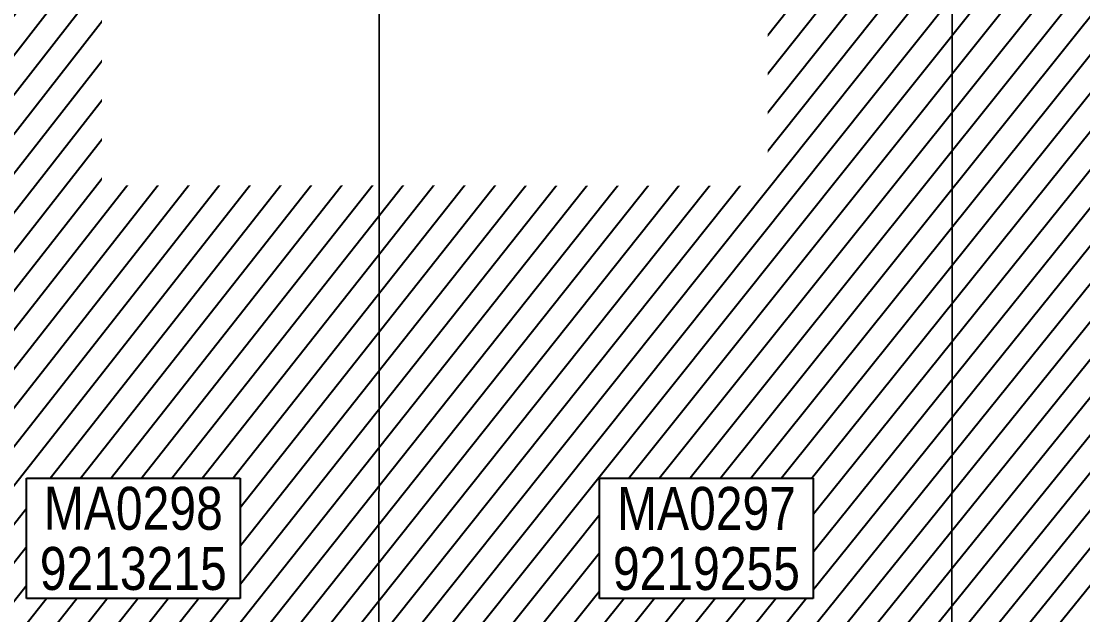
# Model space of a CAD drawing. Header units: centimetres. Extents: x -6122352 to 7132207, y -1694241 to 1947892.
# Drawn here: x 89075 to 100188, y -121758 to -115546 of the extents above; entities that cross this region are included whole.
import ezdxf
from ezdxf.xclip import XClip

# ---------------------------------------------------------------- set-up
doc = ezdxf.new("R2010")
doc.units = ezdxf.units.CM
doc.header["$MEASUREMENT"] = 0
doc.header["$XCLIPFRAME"] = 2
for name, pattern in [('DASHED2', [0.375, 0.25, -0.125]), ('XR-AR-MID-SETTING OUT FOR MASTER$0$23585-XR-AR-MID-GROUND FLOOR$0$23261-XR-AR-SI-GF$0$HIDDEN', [0.375, 0.25, -0.125]), ('XR-AR-MID-SETTING OUT FOR MASTER$0$23585-XR-AR-MID-GROUND FLOOR$0$945-4P-1-101-GROUND FLOOR PLAN$0$XR-MIDDLE-GROUND FLOOR PLAN$0$HIDDEN', [9.524999999999999, 6.35, -3.175]), ('XR-AR-MID-SETTING OUT FOR MASTER$0$23585-XR-AR-MID-GROUND FLOOR$0$945-4P-1-101-GROUND FLOOR PLAN$0$XR-MIDDLE-GROUND FLOOR PLAN$0$HIDDEN2', [0.1875, 0.125, -0.0625])]:
    doc.linetypes.add(name, pattern=pattern)
for name, color, linetype in [('00-MI-DIM', 7, 'Continuous'), ('@MI-REF LAYER', 7, 'Continuous'), ('B_TH_6', 7, 'Continuous'), ('XR-AR-MID-SETTING OUT FOR MASTER$0$23585-XR-AR-MID-GROUND FLOOR$0$A-Flor-Hral', 3, 'Continuous'), ('XR-AR-MID-SETTING OUT FOR MASTER$0$23585-XR-AR-MID-GROUND FLOOR$0$A-Flor-Strs', 1, 'Continuous'), ('XR-AR-MID-SETTING OUT FOR MASTER$0$23585-XR-AR-MID-GROUND FLOOR$0$G-SHAD-20', 251, 'Continuous'), ('XR-AR-MID-SETTING OUT FOR MASTER$0$23585-XR-AR-MID-GROUND FLOOR$0$GS-HATCH-FLOOR TILE', 251, 'Continuous')]:
    doc.layers.add(name, color=color, linetype=linetype)
for name, color, linetype, lineweight in [('23585-XR-AR-DAMAC PLOT LIMITS$0$1-Mid units', 41, 'Continuous', 5), ('@ Foundations', 4, 'DASHED2', 50), ('A-ANNO-TEXT', 3, 'Continuous', 25), ('XR-AR-MID-SETTING OUT FOR MASTER$0$23585-XR-AR-MID-GROUND FLOOR$0$$A-GLAZ-WNDO', 232, 'Continuous', 9), ('XR-AR-MID-SETTING OUT FOR MASTER$0$23585-XR-AR-MID-GROUND FLOOR$0$$A-WALL', 1, 'Continuous', 5), ('XR-AR-MID-SETTING OUT FOR MASTER$0$23585-XR-AR-MID-GROUND FLOOR$0$A-DOOR-FULL', 1, 'Continuous', 9), ('XR-AR-MID-SETTING OUT FOR MASTER$0$23585-XR-AR-MID-GROUND FLOOR$0$A-EQUP-KITN-PLAN', 202, 'Continuous', 9), ('XR-AR-MID-SETTING OUT FOR MASTER$0$23585-XR-AR-MID-GROUND FLOOR$0$A-FLOR-OVHD', 9, 'XR-AR-MID-SETTING OUT FOR MASTER$0$23585-XR-AR-MID-GROUND FLOOR$0$23261-XR-AR-SI-GF$0$HIDDEN', 15), ('XR-AR-MID-SETTING OUT FOR MASTER$0$23585-XR-AR-MID-GROUND FLOOR$0$A-GLAZ-SILL', 8, 'Continuous', 5), ('XR-AR-MID-SETTING OUT FOR MASTER$0$23585-XR-AR-MID-GROUND FLOOR$0$A-GLAZ-WNDO', 232, 'Continuous', 9), ('XR-AR-MID-SETTING OUT FOR MASTER$0$23585-XR-AR-MID-GROUND FLOOR$0$A-WALL', 7, 'Continuous', 30), ('XR-AR-MID-SETTING OUT FOR MASTER$0$23585-XR-AR-MID-GROUND FLOOR$0$A-WALL-FNSH', 9, 'Continuous', 5), ('XR-AR-MID-SETTING OUT FOR MASTER$0$23585-XR-AR-MID-GROUND FLOOR$0$S-COLS', 51, 'Continuous', 40)]:
    doc.layers.add(name, color=color, linetype=linetype, lineweight=lineweight)
doc.styles.add('Xref group 33-41$0$Overall SOP Plan$0$LAC-609-NG10-1-XREF-GRID-125SC$0$GRID-DIM-NO', font='arial.ttf', dxfattribs={"width": 0.8})

# ---------------------------------------------------------------- blocks, each defined once
blk = doc.blocks.new('23585-XR-AR-DAMAC PLOT LIMITS')
at = {"layer": '23585-XR-AR-DAMAC PLOT LIMITS$0$1-Mid units', "color": 251, "true_color": 0x636466}
for points in [[(496538.4338999996, 2768896.4615), (496542.4874999998, 2768900.885299999), (496560.1825000001, 2768884.671700001), (496556.1290999996, 2768880.2479)], [(496534.3805, 2768892.037699999), (496538.4338999996, 2768896.4615), (496556.1290999996, 2768880.2479), (496552.0756999999, 2768875.824100001)], [(496530.3271000003, 2768887.6141), (496532.2525000004, 2768889.715299999), (496534.3805, 2768892.037699999), (496552.0756999999, 2768875.824100001), (496548.0223000003, 2768871.4003)]]:
    blk.add_lwpolyline(points, close=True, dxfattribs=at)
blk = doc.blocks.new('A$Cf093b529')
at = {"layer": 'A-ANNO-TEXT'}
blk.add_blockref('23585-XR-AR-DAMAC PLOT LIMITS', (-495391.9901121984, -2768603.441896566), dxfattribs=at)
blk = doc.blocks.new('*U27')
for points in [[(91, -5.684341886080801e-14), (41, -5.684341886080801e-14), (41, 1021), (91, 1021)], [(0, 0), (38, -5.684341886080801e-14), (38, -50), (50, -50), (50, -249.9999019090924), (0, -249.9999019090924)], [(1100, 2.842170943040401e-14), (1062, -2.842170943040401e-14), (1062, -49.99999999999997), (1050, -49.99999999999997), (1050, -249.9999019090924), (1100, -249.9999019090924)]]:
    blk.add_lwpolyline(points, close=True)
at = {"color": 8, "linetype": 'XR-AR-MID-SETTING OUT FOR MASTER$0$23585-XR-AR-MID-GROUND FLOOR$0$945-4P-1-101-GROUND FLOOR PLAN$0$XR-MIDDLE-GROUND FLOOR PLAN$0$HIDDEN2'}
blk.add_arc((41, -5.684341886080801e-14), 1021, 1.594950045944486e-15, 90, dxfattribs=at)
at = {"layer": 'XR-AR-MID-SETTING OUT FOR MASTER$0$23585-XR-AR-MID-GROUND FLOOR$0$A-GLAZ-SILL', "linetype": 'XR-AR-MID-SETTING OUT FOR MASTER$0$23585-XR-AR-MID-GROUND FLOOR$0$945-4P-1-101-GROUND FLOOR PLAN$0$XR-MIDDLE-GROUND FLOOR PLAN$0$HIDDEN2', "ltscale": 3}
blk.add_lwpolyline([(0, 0), (1100, 0), (1100, -249.9999019090924), (0, -249.9999019090924)], close=True, dxfattribs=at)
blk = doc.blocks.new('XR-AR-MID-SETTING OUT FOR MASTER$0$23585-XR-AR-MID-GROUND FLOOR$0$945-4P-1-101-GROUND FLOOR PLAN$0$XR-MIDDLE-GROUND FLOOR PLAN$0$A$C69996ABC')
at = {"layer": 'XR-AR-MID-SETTING OUT FOR MASTER$0$23585-XR-AR-MID-GROUND FLOOR$0$A-FLOR-OVHD', "linetype": 'XR-AR-MID-SETTING OUT FOR MASTER$0$23585-XR-AR-MID-GROUND FLOOR$0$945-4P-1-101-GROUND FLOOR PLAN$0$XR-MIDDLE-GROUND FLOOR PLAN$0$HIDDEN2', "ltscale": 5}
for p, q in [((-1.567610912189821e-07, 0.8999993633871721), (0.09999984323878941, 0.8999992964713464)), ((-1.567610912189821e-07, 0.8999993633871721), (-1.567612066821766e-07, -6.366128229018386e-07)), ((-1.567612066821766e-07, -6.366128229018386e-07), (0.09999984323878763, -7.035294533608294e-07))]:
    blk.add_line(p, q, dxfattribs=at)
blk.add_lwpolyline([(0.09999984323878763, 0.8499993633871732), (0.2499998432387915, 0.4499993633871799), (0.1000013713221097, 0.04999936338717248)], dxfattribs=at)
at = {"layer": 'XR-AR-MID-SETTING OUT FOR MASTER$0$23585-XR-AR-MID-GROUND FLOOR$0$A-GLAZ-WNDO'}
for p, q in [((0.09999984323878763, 0.8499993633871732), (0.09999984323878763, 0.8999993633871703)), ((0.09999984323878941, 0.8999993633871721), (0.09999984323878763, -6.366128264545523e-07)), ((0.2499998432387809, 0.8999993633871703), (0.2499998432387809, 0.8499993633871732)), ((0.2499998432387809, 0.8499993633871732), (0.09999984323878763, 0.8499993633871732)), ((0.2499998432387809, 0.8499993633871732), (0.2499998432387809, 0.04999936338717248)), ((0.09999984323878763, -6.366128246781955e-07), (0.09999984323878763, 0.04999936338717248)), ((0.09999984323878763, 0.04999936338717248), (0.2499998432387809, 0.04999936338717248)), ((0.249999843238875, -6.366128388890502e-07), (0.249999843238875, 0.04999936338715827))]:
    blk.add_line(p, q, dxfattribs=at)
for points in [[(0.2499986387444419, 0.8999993968456259), (0.0999998435430971, 0.8999992964713464)], [(0.09999984323878763, -7.035294533608294e-07), (0.2499998432388448, -6.366128317836228e-07)]]:
    blk.add_lwpolyline(points, dxfattribs=at)
blk.add_lwpolyline([(0.2499998432387951, 0.8499993633871732), (0.2499998432387933, 0.04999936338717248), (0.1999998432387962, 0.04999936338717248), (0.1999998432387962, 0.8499993633871732)], close=True, dxfattribs=at)
blk = doc.blocks.new('XR-AR-MID-SETTING OUT FOR MASTER$0$23585-XR-AR-MID-GROUND FLOOR$0$945-4P-1-101-GROUND FLOOR PLAN$0$XR-MIDDLE-GROUND FLOOR PLAN$0$BREAK LINE1')
blk.add_lwpolyline([(648.1633601741578, -6.16698093744526, 0, 0, 0), (100.7725748287976, -6.16698093744526, 16.74478720384293, 16.74478720384293, 0), (38.27257482879577, -177.8843240237456, 16.74478720384293, 16.74478720384293, 0), (-86.72742517120423, 165.5503621488551, 16.74478720384293, 16.74478720384293, 0), (-149.2274251712042, -6.166980937447079, 0, 0, 0), (-912.0704092131346, -6.166980937441622, 0, 0, 0)], format="xyseb")
blk = doc.blocks.new('XR-AR-MID-SETTING OUT FOR MASTER$0$23585-XR-AR-MID-GROUND FLOOR$0$945-4P-1-101-GROUND FLOOR PLAN$0$XR-MIDDLE-GROUND FLOOR PLAN$0$WRFWF')
at = {"layer": 'XR-AR-MID-SETTING OUT FOR MASTER$0$23585-XR-AR-MID-GROUND FLOOR$0$A-FLOR-OVHD', "linetype": 'XR-AR-MID-SETTING OUT FOR MASTER$0$23585-XR-AR-MID-GROUND FLOOR$0$945-4P-1-101-GROUND FLOOR PLAN$0$XR-MIDDLE-GROUND FLOOR PLAN$0$HIDDEN', "ltscale": 0.1}
for p, q in [((9250.00889430586, 14089.9999996908), (9250.008894346622, 9909.449274283641)), ((10350.00889432596, 14089.44927426482), (9250.008894305867, 14089.44927426484)), ((10350.00889432159, 13809.44927426483), (9250.008894308598, 13809.44927426484)), ((10350.00889431722, 13529.44927426483), (9250.008894311328, 13529.44927426484)), ((10350.00889431286, 13249.44927426483), (9250.008894314058, 13249.44927426484)), ((10350.00889431286, 12969.44927426484), (9250.008894314054, 12969.44927426485)), ((10350.00889431285, 12689.44927426484), (9250.00889431405, 12689.44927426486)), ((10350.00889431285, 12409.44927426485), (9250.008894314047, 12409.44927426486)), ((10350.00889431284, 12129.44927426485), (9250.008894314044, 12129.44927426487)), ((10350.00889431284, 11849.44927426486), (9250.00889431404, 11849.44927426487)), ((10350.00889431284, 11569.44927426486), (9250.008894314036, 11569.44927426488)), ((10350.00889431283, 11289.44927426487), (9250.00889431403, 11289.44927426488)), ((10350.00889431283, 11009.44927426487), (9250.008894314027, 11009.44927426489)), ((10350.00889432794, 11009.4492742833), (10350.00889432794, 9909.449274272882)), ((10350.00889432794, 9909.449274272882), (9250.008894346622, 9909.449274283641))]:
    blk.add_line(p, q, dxfattribs=at)
blk.add_lwpolyline([(10350.00889430916, 14369.99999969173), (10350.00889431698, 11009.4492742833)], dxfattribs=at)
blk = doc.blocks.new('XR-AR-MID-SETTING OUT FOR MASTER$0$23585-XR-AR-MID-GROUND FLOOR$0$945-4P-1-101-GROUND FLOOR PLAN$0$XR-MIDDLE-GROUND FLOOR PLAN$0$ASDASDASD')
blk.add_wipeout([(-42428.49006074868, 24502.348435747233), (-42278.49006074868, 24502.348435747143), (-42278.490060748925, 24052.348435747146), (-42428.49006074892, 24052.34843574723)])
blk.add_hatch(color=256).paths.add_polyline_path([(-42428.49006074868, 24502.34843574724), (-42278.49006074868, 24502.34843574715), (-42428.49006074893, 24052.34843574724)])
for p, q in [((-42278.49006074868, 24502.34843574715), (-42428.49006074868, 24502.34843574724)), ((-42428.49006074868, 24502.34843574724), (-42428.49006074893, 24052.34843574724)), ((-42428.49006074893, 24052.34843574724), (-42278.49006074868, 24502.34843574715)), ((-42278.49006074893, 24052.34843574715), (-42278.49006074868, 24502.34843574715)), ((-42428.49006074893, 24052.34843574724), (-42278.49006074893, 24052.34843574715))]:
    blk.add_line(p, q)
blk = doc.blocks.new('*U1930')
for points in [[(91, -5.684341886080801e-14), (41, -5.684341886080801e-14), (41, 1021), (91, 1021)], [(0, 0), (38, -5.684341886080801e-14), (38, -50), (50, -50), (50, -122.2246979483663), (0, -122.2246979483663)], [(1100, 2.842170943040401e-14), (1062, -2.842170943040401e-14), (1062, -49.99999999999997), (1050, -49.99999999999997), (1050, -122.2246979483662), (1100, -122.2246979483662)]]:
    blk.add_lwpolyline(points, close=True)
at = {"color": 8, "linetype": 'XR-AR-MID-SETTING OUT FOR MASTER$0$23585-XR-AR-MID-GROUND FLOOR$0$945-4P-1-101-GROUND FLOOR PLAN$0$XR-MIDDLE-GROUND FLOOR PLAN$0$HIDDEN2'}
blk.add_arc((41, -5.684341886080801e-14), 1021, 1.594950045944486e-15, 90, dxfattribs=at)
at = {"layer": 'XR-AR-MID-SETTING OUT FOR MASTER$0$23585-XR-AR-MID-GROUND FLOOR$0$A-GLAZ-SILL', "linetype": 'XR-AR-MID-SETTING OUT FOR MASTER$0$23585-XR-AR-MID-GROUND FLOOR$0$945-4P-1-101-GROUND FLOOR PLAN$0$XR-MIDDLE-GROUND FLOOR PLAN$0$HIDDEN2', "ltscale": 3}
blk.add_lwpolyline([(0, 0), (1100, 0), (1100, -122.2246979483662), (0, -122.2246979483662)], close=True, dxfattribs=at)
blk = doc.blocks.new('XR-AR-MID-SETTING OUT FOR MASTER$0$23585-XR-AR-MID-GROUND FLOOR$0$A$C08698786')
at = {"layer": 'XR-AR-MID-SETTING OUT FOR MASTER$0$23585-XR-AR-MID-GROUND FLOOR$0$S-COLS', "color": 252, "lineweight": 30}
for points in [[(-100.1111845970154, 16144.64576864243), (-100.111184835434, 14944.64576864243), (99.88881516456604, 14944.64576816559), (99.88881492614746, 16144.64576816559)], [(5900.000467061996, 15688.03591275215), (5900.000467061996, 14688.03591275215), (6100.000467061996, 14688.03591299057), (6100.000467061996, 15688.03591299057)], [(5900.001027584076, 11147.2902572155), (5900.001027584076, 9747.290257692337), (6100.001027584076, 9747.290257453918), (6100.001027584076, 11147.29025769234)]]:
    blk.add_lwpolyline(points, close=True, dxfattribs=at)
blk = doc.blocks.new('XR-AR-MID-SETTING OUT FOR MASTER')
at = {"layer": 'XR-AR-MID-SETTING OUT FOR MASTER$0$23585-XR-AR-MID-GROUND FLOOR$0$A-EQUP-KITN-PLAN', "color": 8}
for p, q in [((3900.071841031313, 15202.66031169891), (5500.076263219118, 15202.66031217575)), ((3900.071840971708, 14952.66031217575), (3900.071841031313, 15202.66031169891)), ((5500.0762629807, 14952.66031169891), (5500.076263219118, 15202.66031217575)), ((3500.047055631876, 14252.66031169891), (5300.028238087893, 14252.66031217575)), ((5300.027079373598, 12102.66431617737), (5300.028238087893, 14252.66031217575)), ((4404.893656820059, 11502.66881656647), (4404.895194619894, 12102.66970968246)), ((4404.895194619894, 12102.66970968246), (5300.027079373598, 12102.66431617737))]:
    blk.add_line(p, q, dxfattribs=at)
at = {"layer": 'XR-AR-MID-SETTING OUT FOR MASTER$0$23585-XR-AR-MID-GROUND FLOOR$0$A-Flor-Hral', "color": 8}
blk.add_lwpolyline([(100.008808940649, 14902.65850448608), (2090.008809119463, 14902.65850496292), (2090.008808881044, 14852.65850448608), (100.0088091790676, 14852.65850496292)], dxfattribs=at)
at = {"layer": 'XR-AR-MID-SETTING OUT FOR MASTER$0$23585-XR-AR-MID-GROUND FLOOR$0$A-FLOR-OVHD', "color": 8, "linetype": 'XR-AR-MID-SETTING OUT FOR MASTER$0$23585-XR-AR-MID-GROUND FLOOR$0$23261-XR-AR-SI-GF$0$HIDDEN', "ltscale": 5}
for p, q in [((5500.000221520662, 14952.65890216827), (3899.995457738638, 14952.65890169144)), ((3900.071499198675, 14852.66031217575), (5500.076263397932, 14852.66031265259)), ((5579.946963220835, 12102.66686105728), (5579.94848254323, 14852.65977716446)), ((3400.046698898077, 14152.65701627731), (3400.011432737112, 12202.66620731354)), ((3500.053779155016, 12202.66576147079), (3500.053778856993, 14152.65753126144)), ((5400.002383977175, 12002.66818761826), (5900.001078754663, 11502.66702699661)), ((5900.010024100542, 12002.66746664047), (5400.002384632826, 11502.66700839996))]:
    blk.add_line(p, q, dxfattribs=at)
blk.add_lwpolyline([(2749.981962949038, 12002.63648319244), (3249.976088136435, 12002.63648366928), (3249.976087421179, 11502.65313434601), (2749.981963723898, 11502.65313434601)], close=True, dxfattribs=at)
for points in [[(2749.981962949038, 12002.63648319244), (3249.976087421179, 11502.65313434601)], [(2749.981963723898, 11502.65313434601), (3249.976088136435, 12002.63648366928)]]:
    blk.add_lwpolyline(points, dxfattribs=at)
at = {"layer": 'XR-AR-MID-SETTING OUT FOR MASTER$0$23585-XR-AR-MID-GROUND FLOOR$0$A-Flor-Strs', "color": 8}
for p, q in [((2040.00880882144, 14952.65850496292), (100.0088088214397, 14952.65850496292)), ((1200.008809238672, 14952.65850496292), (1200.008808940649, 14902.65850400925)), ((1480.008808463812, 14952.65850496292), (1480.008808642626, 14902.65850543976)), ((1760.008809119463, 14952.65850448608), (1760.008808940649, 14902.65850448608)), ((2040.00880882144, 14952.65850496292), (2040.008809179068, 14902.65850400925)), ((1200.008808404207, 14852.65850448608), (1200.00880882144, 13952.65850496292)), ((1480.008808940649, 14852.65850448608), (1480.008808940649, 13952.65850400925)), ((1760.008809119463, 14852.65850448608), (1760.008808523417, 13952.65850448608)), ((2040.008808940649, 14852.65850448608), (2040.008808881044, 13952.65850448608)), ((1480.008808881044, 13902.65850496292), (1480.008808583021, 13852.65850496292)), ((1760.008809000254, 13902.65850448608), (1760.008809000254, 13852.65850496292)), ((2040.008808881044, 13902.65850496292), (2040.008808881044, 13852.65850400925)), ((1100.008809238672, 13852.65850496292), (100.0088088810444, 13852.65850400925)), ((1200.00880882144, 13852.65850448608), (1200.008808583021, 13573.20923042297)), ((1100.008808940649, 13572.65850400925), (100.008808940649, 13572.65850448608)), ((1200.008809119463, 13572.65850448608), (1150.008809417486, 13572.65850448608))]:
    blk.add_line(p, q, dxfattribs=at)
blk.add_lwpolyline([(1200.008809119463, 13902.65850448608), (1200.008808881044, 13852.65850400925), (1150.008809179068, 13852.65850496292)], dxfattribs=at)
at = {"layer": 'XR-AR-MID-SETTING OUT FOR MASTER$0$23585-XR-AR-MID-GROUND FLOOR$0$A-Flor-Strs', "color": 8, "const_width": 15.00000006679886}
blk.add_lwpolyline([(455.1530921757221, 13685.15850496292), (650.0088085234165, 13572.65850496292), (844.8645255863667, 13685.15850543976)], dxfattribs=at)
at = {"layer": 'XR-AR-MID-SETTING OUT FOR MASTER$0$23585-XR-AR-MID-GROUND FLOOR$0$A-Flor-Strs', "color": 8}
blk.add_circle((2040.008809119463, 14402.65850496292), 45.00000020605513, dxfattribs=at)
at = {"layer": 'XR-AR-MID-SETTING OUT FOR MASTER$0$23585-XR-AR-MID-GROUND FLOOR$0$A-WALL', "color": 8}
for points in [[(5899.999999791384, 19472.65428161621), (6099.999999731779, 19472.65428209305), (6100.001724034548, 5500.167464256287), (5900.001724511385, 5500.167624473572), (5900.00086197257, 14852.65960931778), (5500.076263397932, 14852.66031265259), (5500.0762629807, 14952.66031169891), (5900.000431150198, 14952.65961027145)], [(3900.046799689531, 14852.65960979462), (3900.046799749136, 14952.65960931778), (3400.047055512667, 14952.661257267), (3400.046698898077, 14152.65701627731), (3500.047055453062, 14152.6577372551), (3500.047055572271, 14852.65960979462)], [(3400.011432737112, 12202.66620731354), (3500.05377843976, 12202.66548633575), (3500.054259866476, 11502.6662735939), (4400.00315502286, 11502.6662735939), (4400.003322631121, 11252.66687631607), (3650.009347468615, 11252.66637420654), (3650.00999417901, 11027.59896087646), (3399.999906569719, 11027.60113668442)]]:
    blk.add_lwpolyline(points, close=True, dxfattribs=at)
for points in [[(3500.047055572271, 14852.65960979462), (3400.047011226416, 14852.65965414047)], [(5700.000849276781, 12002.66818761826), (5900.010024160147, 12002.66818761826), (5900.010264188051, 12102.67056417465), (5300.001914769411, 12102.66581106186), (5300.002845078707, 11502.66761207581), (5300.003155499697, 11502.66747426987), (5300.003322392702, 11252.66747808456), (5900.008223563433, 11252.66787910461), (5900.008823722601, 11502.66700792313), (5400.002380043268, 11502.66700792313), (5400.002380281687, 12002.66818714142), (5700.000849276781, 12002.66818761826)], [(2100.039519578218, 11049.97698402405), (2100.039519578218, 10949.99824142456)]]:
    blk.add_lwpolyline(points, dxfattribs=at)
at = {"layer": 'XR-AR-MID-SETTING OUT FOR MASTER$0$23585-XR-AR-MID-GROUND FLOOR$0$A-WALL-FNSH', "color": 8}
for points in [[(2080.02239587903, 10929.99824142456), (119.995479375124, 10929.99824142456), (119.9793129861355, 8972.785739421844), (1100.04861047864, 8972.787498474121), (1100.048610597849, 8952.787498474121)], [(2099.966006189585, 9949.988984107971), (2079.984055787325, 9949.990225315094), (2080.02239587903, 10929.99824142456)]]:
    blk.add_lwpolyline(points, dxfattribs=at)
at = {"layer": 'XR-AR-MID-SETTING OUT FOR MASTER$0$23585-XR-AR-MID-GROUND FLOOR$0$$A-GLAZ-WNDO', "color": 8, "xscale": 1000.000000000049, "yscale": 1000.000000000049, "zscale": 1000.000000000049, "rotation": 90}
blk.add_blockref('XR-AR-MID-SETTING OUT FOR MASTER$0$23585-XR-AR-MID-GROUND FLOOR$0$945-4P-1-101-GROUND FLOOR PLAN$0$XR-MIDDLE-GROUND FLOOR PLAN$0$A$C69996ABC', (5300.002552062273, 11252.66763496399), dxfattribs=at)
at = {"layer": 'XR-AR-MID-SETTING OUT FOR MASTER$0$23585-XR-AR-MID-GROUND FLOOR$0$$A-WALL', "color": 8}
blk.add_blockref('XR-AR-MID-SETTING OUT FOR MASTER$0$23585-XR-AR-MID-GROUND FLOOR$0$945-4P-1-101-GROUND FLOOR PLAN$0$XR-MIDDLE-GROUND FLOOR PLAN$0$WRFWF', (-9150.000085562468, -796.7907695770264), dxfattribs=at)
at = {"layer": 'XR-AR-MID-SETTING OUT FOR MASTER$0$23585-XR-AR-MID-GROUND FLOOR$0$A-DOOR-FULL', "color": 8, "xscale": 0.8181820445283869, "yscale": 0.8181820445283869, "zscale": 0.8181820445283869, "rotation": 90}
blk.add_blockref('*U1930', (2100.065477222204, 11149.97698354721), dxfattribs=at)
at = {"layer": 'XR-AR-MID-SETTING OUT FOR MASTER$0$23585-XR-AR-MID-GROUND FLOOR$0$A-DOOR-FULL', "color": 8, "rotation": 90}
blk.add_blockref('*U27', (3399.986430436373, 9927.598960399628), dxfattribs=at)
at = {"layer": 'XR-AR-MID-SETTING OUT FOR MASTER$0$23585-XR-AR-MID-GROUND FLOOR$0$A-FLOR-OVHD', "color": 8, "linetype": 'XR-AR-MID-SETTING OUT FOR MASTER$0$23585-XR-AR-MID-GROUND FLOOR$0$23261-XR-AR-SI-GF$0$HIDDEN', "ltscale": 5, "xscale": -0.9999999999999997, "rotation": 194.2810957359752}
blk.add_blockref('XR-AR-MID-SETTING OUT FOR MASTER$0$23585-XR-AR-MID-GROUND FLOOR$0$945-4P-1-101-GROUND FLOOR PLAN$0$XR-MIDDLE-GROUND FLOOR PLAN$0$BREAK LINE1', (675.0088040530682, 13433.20923042297), dxfattribs=at)
at = {"layer": 'XR-AR-MID-SETTING OUT FOR MASTER$0$23585-XR-AR-MID-GROUND FLOOR$0$G-SHAD-20', "color": 8}
blk.add_blockref('XR-AR-MID-SETTING OUT FOR MASTER$0$23585-XR-AR-MID-GROUND FLOOR$0$945-4P-1-101-GROUND FLOOR PLAN$0$XR-MIDDLE-GROUND FLOOR PLAN$0$ASDASDASD', (44478.49782505631, -10849.71202945709), dxfattribs=at)
at = {"layer": 'XR-AR-MID-SETTING OUT FOR MASTER$0$23585-XR-AR-MID-GROUND FLOOR$0$A-Flor-Hral', "color": 8}
blk.add_lwpolyline([(1150.008809179068, 13560.48195743561), (1150.008809059858, 13902.65850496292), (2090.008809238672, 13902.65850496292), (2090.008809119463, 13952.65850496292), (1100.008808940649, 13952.65850448608), (1100.008809119463, 13547.75468444824)], dxfattribs=at)
at = {"layer": 'XR-AR-MID-SETTING OUT FOR MASTER$0$23585-XR-AR-MID-GROUND FLOOR$0$A-Flor-Strs', "color": 8}
blk.add_lwpolyline([(650.0088085234165, 13572.65850496292), (650.008808940649, 14402.65850448608), (2040.008809119463, 14402.65850496292)], dxfattribs=at)
at = {"layer": 'XR-AR-MID-SETTING OUT FOR MASTER$0$23585-XR-AR-MID-GROUND FLOOR$0$A-WALL', "color": 8}
for points in [[(99.99999931454659, 19472.65428209305), (-99.99999925494194, 19472.65428256989), (-99.998236566782, 5500.00000667572), (100.0017631351948, 5500.000006198883), (99.9995484650135, 8850.141927242279), (1100.048611491919, 8850.10940027237), (1100.048611015081, 8950.109399795532), (100.03925588727, 8950.072475910187), (100.0088088810444, 10949.9982419014), (2099.951952844858, 10949.99824142456), (2099.998660355806, 9950.143901348114), (2199.988806992769, 9950.143900871277), (2200.057162195444, 11149.97698402405), (2100.075846284628, 11149.97698354721), (2100.039519578218, 11049.97698402405), (100.0088088810444, 11049.99824142456)], [(2200.013650625944, 13652.63605213165), (2200.017217665911, 13652.6360502243), (2200.024336546659, 13852.63604974747), (1199.974533885717, 13852.65850543976), (1199.974534541368, 13752.66171360016), (1850.013650208712, 13752.64729642868), (1850.013650685549, 13102.64278697968), (2100.128742069006, 13102.63829755783), (2100.128742545843, 12652.63829708099), (1949.986809521914, 12652.64009141922), (1949.9868093431, 12552.35255002975), (2100.055755704641, 12552.35255050659), (2100.016017049551, 12049.97720527649), (2199.959899276495, 12049.97720527649), (2199.999632865191, 13202.6360502243), (2050.003180772066, 13202.63829612732), (2050.012347489595, 13652.63829517365), (2200.019845813513, 13652.63604927063)], [(1950.000811725855, 13202.63829565048), (2000.00029399991, 13202.63829565048), (2000.00945982337, 13652.63829517365), (1950.000810950994, 13652.63829469681)]]:
    blk.add_lwpolyline(points, close=True, dxfattribs=at)
at = {"layer": 'XR-AR-MID-SETTING OUT FOR MASTER$0$23585-XR-AR-MID-GROUND FLOOR$0$GS-HATCH-FLOOR TILE', "color": 8}
blk.add_blockref('XR-AR-MID-SETTING OUT FOR MASTER$0$23585-XR-AR-MID-GROUND FLOOR$0$A$C08698786', (-1.490116119384766e-07, 0), dxfattribs=at)
blk = doc.blocks.new('MID UNIT')
at = {"xscale": 0.001, "yscale": 0.001, "zscale": 0.001}
blk.add_blockref('XR-AR-MID-SETTING OUT FOR MASTER', (0, 0), dxfattribs=at)
blk = doc.blocks.new('TH_6')
blk.add_blockref('MID UNIT', (495802.3053798428, 2769163.996563952))
at = {"xscale": -1}
blk.add_blockref('MID UNIT', (495814.3053798475, 2769163.996563952), dxfattribs=at)
blk.add_blockref('MID UNIT', (495814.3053798467, 2769163.996563952))
blk = doc.blocks.new('A$Ce2a03a74')
at = {"layer": 'B_TH_6', "xscale": 999.9914829579993, "yscale": 999.9914829579993, "zscale": 999.9914829579993}
blk.add_blockref('TH_6', (-495790404.5228079, -2769140733.343811), dxfattribs=at)
blk = doc.blocks.new('23585-XR-AR-MALDIVE-2$0$TH_6')
at = {"ltscale": 10, "xscale": 0.00100002623446598, "yscale": 0.00100002623446598, "zscale": 0.00100002623446598}
blk.add_blockref('A$Ce2a03a74', (495794.6272259735, 2769164.318430193), dxfattribs=at)
at = {"layer": '@ Foundations', "linetype": 'DASHED2', "ltscale": 0.25}
for points in [[(495812.9554812214, 2769178.192214167), (495815.6554812214, 2769178.192214167), (495815.6554812214, 2769180.692214167), (495812.9554812214, 2769180.692214167)], [(495807.3303812214, 2769177.914900354), (495809.2803812214, 2769177.914900354), (495809.2803812214, 2769180.464900353), (495807.3303812214, 2769180.464900353)], [(495807.1303812214, 2769173.169100353), (495809.4803812215, 2769173.169100353), (495809.4803812215, 2769176.119100354), (495807.1303812214, 2769176.119100354)]]:
    blk.add_lwpolyline(points, close=True, dxfattribs=at)

msp = doc.modelspace()

# ---------------------------------------------------------------- block references
at = {"layer": '@MI-REF LAYER'}
ref = msp.add_blockref('23585-XR-AR-MALDIVE-2$0$TH_6', (-496208326.7574779, -2769208174.627168), dxfattribs=dict(at, xscale=1000, yscale=1000, zscale=1000, rotation=359.9898026799146))
XClip(ref).set_block_clipping_path([(495793.21531099593, 2769187.936280817), (495793.2149762735, 2769163.9962983076), (495847.2527617854, 2769163.9963486344), (495847.25306829344, 2769187.9363225577), (495838.30045717536, 2769187.9363762513), (495832.3004524545, 2769187.9363386966), (495826.3004476223, 2769187.9363010433), (495820.3004380227, 2769187.936263551), (495814.3003051635, 2769187.9363737656), (495808.3002954731, 2769187.9363360275), (495805.15532025974, 2769187.9363550907), (495802.30044063367, 2769187.9364336496), (495796.00540770777, 2769187.93633469)])

# ---------------------------------------------------------------- next in the draw order: wipeouts: each hides what was drawn before it
at = {"color": 10}
msp.add_wipeout([(80671.0927575344, -112688.69271909156), (80668.67595814409, -126962.21612512293), (128969.67574759165, -126970.54477108919), (128972.26076102929, -112697.21487519397), (122722.14929225625, -112696.02492797971), (122722.23043385785, -112996.63199927432), (86921.09498936325, -112990.26022920397), (86921.28313619774, -112689.63707372524), (80669.79353559675, -112688.67490678778)], dxfattribs=at).dxf.layer = '@MI-REF LAYER'

# ---------------------------------------------------------------- next in the draw order: hatches: boundary and pattern name
at = {"layer": '@MI-REF LAYER'}
h = msp.add_hatch(dxfattribs=at)
h.set_pattern_fill('ANSI31', color=256, scale=1999.999998458916, angle=6.722712845868625)
h.set_pattern_definition([(51.72271284586864, (-2376887221.962272, -1504247764.216332), (-196.2554993275065, 154.8669715833345), [])])
h.paths.add_polyline_path([(128968.3712634645, -126970.6408003233), (128972.2607769291, -112697.1211714615), (122722.1492945162, -112696.0087978897), (122722.2304337087, -112996.6320024482), (86921.34585734639, -112990.260273685), (86919.76512353543, -112689.8480402777), (80669.78827643479, -112688.7702202841), (80667.37725087762, -126962.3112122057)])

# ---------------------------------------------------------------- next in the draw order: texts
at = {"layer": '00-MI-DIM', "color": 7, "char_height": 450.0000000000002, "attachment_point": 1, "rotation": 359.9880316134989, "line_spacing_factor": 0.8394388776454546, "style": 'Xref group 33-41$0$Overall SOP Plan$0$LAC-609-NG10-1-XREF-GRID-125SC$0$GRID-DIM-NO', "bg_fill": 19, "box_fill_scale": 1.2, "bg_fill_color": 256, "bg_fill_transparency": 0}
for s, insert, width in [('\\pxqc;MA0298 9213215', (89220.14093545098, -120418.5543200046, -157.461039985285), 2056.876880596625), ('\\pxqc;MA0297 9219255', (95220.14567590503, -120419.6143532657, -157.461039985285), 2056.8768805703)]:
    msp.add_mtext(s, dxfattribs=dict(at, insert=insert, width=width))

# ---------------------------------------------------------------- next in the draw order: wipeouts: each hides what was drawn before it
msp.add_wipeout([(89920.87276598184, -113564.26644789704), (96890.35967591406, -113565.47425587705), (96889.7184668862, -117265.47420192244), (89920.23155688732, -117264.26639327857)]).dxf.layer = '@MI-REF LAYER'

# ---------------------------------------------------------------- next in the draw order: block references
at = {"layer": '@MI-REF LAYER', "xscale": 1000, "yscale": 1000, "zscale": 1000, "rotation": 312.4882903633292}
msp.add_blockref('A$Cf093b529', (-891608.7329339073, 539022.7201118186), dxfattribs=at)

doc.saveas('drawing.dxf')
